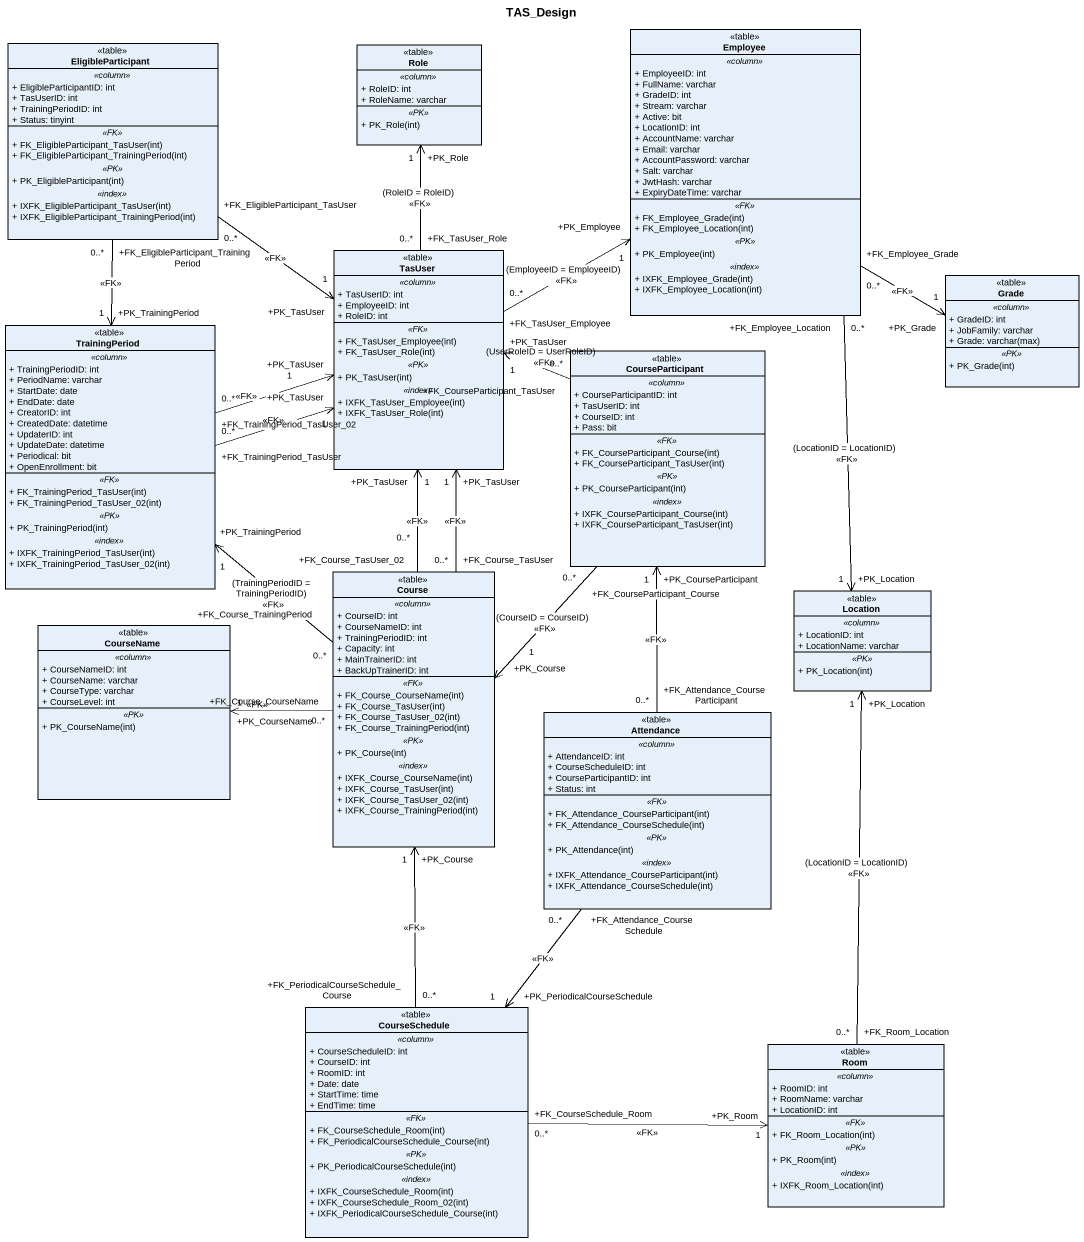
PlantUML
@startuml
title TAS_Design
hide circle
hide empty members
skinparam classAttributeIconSize 0
class EligibleParticipant <<table>> {
  .. <<column>> ..
  + EligibleParticipantID: int
  + TasUserID: int
  + TrainingPeriodID: int
  + Status: tinyint
  .. <<FK>> ..
  + FK_EligibleParticipant_TasUser(int)
  + FK_EligibleParticipant_TrainingPeriod(int)
  .. <<PK>> ..
  + PK_EligibleParticipant(int)
  .. <<index>> ..
  + IXFK_EligibleParticipant_TasUser(int)
  + IXFK_EligibleParticipant_TrainingPeriod(int)
}
class Role <<table>> {
  .. <<column>> ..
  + RoleID: int
  + RoleName: varchar
  .. <<PK>> ..
  + PK_Role(int)
}
class Employee <<table>> {
  .. <<column>> ..
  + EmployeeID: int
  + FullName: varchar
  + GradeID: int
  + Stream: varchar
  + Active: bit
  + LocationID: int
  + AccountName: varchar
  + Email: varchar
  + AccountPassword: varchar
  + Salt: varchar
  + JwtHash: varchar
  + ExpiryDateTime: varchar
  .. <<FK>> ..
  + FK_Employee_Grade(int)
  + FK_Employee_Location(int)
  .. <<PK>> ..
  + PK_Employee(int)
  .. <<index>> ..
  + IXFK_Employee_Grade(int)
  + IXFK_Employee_Location(int)
}
class TasUser <<table>> {
  .. <<column>> ..
  + TasUserID: int
  + EmployeeID: int
  + RoleID: int
  .. <<FK>> ..
  + FK_TasUser_Employee(int)
  + FK_TasUser_Role(int)
  .. <<PK>> ..
  + PK_TasUser(int)
  .. <<index>> ..
  + IXFK_TasUser_Employee(int)
  + IXFK_TasUser_Role(int)
}
class Grade <<table>> {
  .. <<column>> ..
  + GradeID: int
  + JobFamily: varchar
  {field} + Grade: varchar(max)
  .. <<PK>> ..
  + PK_Grade(int)
}
class TrainingPeriod <<table>> {
  .. <<column>> ..
  + TrainingPeriodID: int
  + PeriodName: varchar
  + StartDate: date
  + EndDate: date
  + CreatorID: int
  + CreatedDate: datetime
  + UpdaterID: int
  + UpdateDate: datetime
  + Periodical: bit
  + OpenEnrollment: bit
  .. <<FK>> ..
  + FK_TrainingPeriod_TasUser(int)
  + FK_TrainingPeriod_TasUser_02(int)
  .. <<PK>> ..
  + PK_TrainingPeriod(int)
  .. <<index>> ..
  + IXFK_TrainingPeriod_TasUser(int)
  + IXFK_TrainingPeriod_TasUser_02(int)
}
class CourseParticipant <<table>> {
  .. <<column>> ..
  + CourseParticipantID: int
  + TasUserID: int
  + CourseID: int
  + Pass: bit
  .. <<FK>> ..
  + FK_CourseParticipant_Course(int)
  + FK_CourseParticipant_TasUser(int)
  .. <<PK>> ..
  + PK_CourseParticipant(int)
  .. <<index>> ..
  + IXFK_CourseParticipant_Course(int)
  + IXFK_CourseParticipant_TasUser(int)
}
class Course <<table>> {
  .. <<column>> ..
  + CourseID: int
  + CourseNameID: int
  + TrainingPeriodID: int
  + Capacity: int
  + MainTrainerID: int
  + BackUpTrainerID: int
  .. <<FK>> ..
  + FK_Course_CourseName(int)
  + FK_Course_TasUser(int)
  + FK_Course_TasUser_02(int)
  + FK_Course_TrainingPeriod(int)
  .. <<PK>> ..
  + PK_Course(int)
  .. <<index>> ..
  + IXFK_Course_CourseName(int)
  + IXFK_Course_TasUser(int)
  + IXFK_Course_TasUser_02(int)
  + IXFK_Course_TrainingPeriod(int)
}
class Location <<table>> {
  .. <<column>> ..
  + LocationID: int
  + LocationName: varchar
  .. <<PK>> ..
  + PK_Location(int)
}
class CourseName <<table>> {
  .. <<column>> ..
  + CourseNameID: int
  + CourseName: varchar
  + CourseType: varchar
  + CourseLevel: int
  .. <<PK>> ..
  + PK_CourseName(int)
}
class Attendance <<table>> {
  .. <<column>> ..
  + AttendanceID: int
  + CourseScheduleID: int
  + CourseParticipantID: int
  + Status: int
  .. <<FK>> ..
  + FK_Attendance_CourseParticipant(int)
  + FK_Attendance_CourseSchedule(int)
  .. <<PK>> ..
  + PK_Attendance(int)
  .. <<index>> ..
  + IXFK_Attendance_CourseParticipant(int)
  + IXFK_Attendance_CourseSchedule(int)
}
class CourseSchedule <<table>> {
  .. <<column>> ..
  + CourseScheduleID: int
  + CourseID: int
  + RoomID: int
  + Date: date
  + StartTime: time
  + EndTime: time
  .. <<FK>> ..
  + FK_CourseSchedule_Room(int)
  + FK_PeriodicalCourseSchedule_Course(int)
  .. <<PK>> ..
  + PK_PeriodicalCourseSchedule(int)
  .. <<index>> ..
  + IXFK_CourseSchedule_Room(int)
  + IXFK_CourseSchedule_Room_02(int)
  + IXFK_PeriodicalCourseSchedule_Course(int)
}
class Room <<table>> {
  .. <<column>> ..
  + RoomID: int
  + RoomName: varchar
  + LocationID: int
  .. <<FK>> ..
  + FK_Room_Location(int)
  .. <<PK>> ..
  + PK_Room(int)
  .. <<index>> ..
  + IXFK_Room_Location(int)
}
EligibleParticipant "+FK_EligibleParticipant_TasUser\n0..*" --> "+PK_TasUser\n1" TasUser : <<FK>>
EligibleParticipant "+FK_EligibleParticipant_TrainingPeriod\n0..*" --> "+PK_TrainingPeriod\n1" TrainingPeriod : <<FK>>
Employee "+FK_Employee_Grade\n0..*" -right-> "+PK_Grade\n1" Grade : <<FK>>
Employee "+FK_Employee_Location\n0..*" --> "+PK_Location\n1" Location : (LocationID = LocationID)\n<<FK>>
TasUser "+FK_TasUser_Role\n0..*" -up-> "+PK_Role\n1" Role : (RoleID = RoleID)\n<<FK>>
TasUser "+FK_TasUser_Employee\n0..*" -right-> "+PK_Employee\n1" Employee : (EmployeeID = EmployeeID)\n<<FK>>
TrainingPeriod "+FK_TrainingPeriod_TasUser\n0..*" -right-> "+PK_TasUser\n1" TasUser : <<FK>>
TrainingPeriod "+FK_TrainingPeriod_TasUser_02\n0..*" -right-> "+PK_TasUser\n1" TasUser : <<FK>>
CourseParticipant "+FK_CourseParticipant_TasUser\n0..*" -left-> "+PK_TasUser\n1" TasUser : (UserRoleID = UserRoleID)\n<<FK>>
CourseParticipant "+FK_CourseParticipant_Course\n0..*" --> "+PK_Course\n1" Course : (CourseID = CourseID)\n<<FK>>
Course "+FK_Course_TasUser\n0..*" -up-> "+PK_TasUser\n1" TasUser : <<FK>>
Course "+FK_Course_TasUser_02\n0..*" -up-> "+PK_TasUser\n1" TasUser : <<FK>>
Course "+FK_Course_TrainingPeriod\n0..*" -up-> "+PK_TrainingPeriod\n1" TrainingPeriod : (TrainingPeriodID = TrainingPeriodID)\n<<FK>>
Course "+FK_Course_CourseName\n0..*" -left-> "+PK_CourseName\n1" CourseName : <<FK>>
Attendance "+FK_Attendance_CourseParticipant\n0..*" -up-> "+PK_CourseParticipant\n1" CourseParticipant : <<FK>>
Attendance "+FK_Attendance_CourseSchedule\n0..*" --> "+PK_PeriodicalCourseSchedule\n1" CourseSchedule : <<FK>>
CourseSchedule "+FK_PeriodicalCourseSchedule_Course\n0..*" -up-> "+PK_Course\n1" Course : <<FK>>
CourseSchedule "+FK_CourseSchedule_Room\n0..*" -right-> "+PK_Room\n1" Room : <<FK>>
Room "+FK_Room_Location\n0..*" -up-> "+PK_Location\n1" Location : (LocationID = LocationID)\n<<FK>>
@enduml
